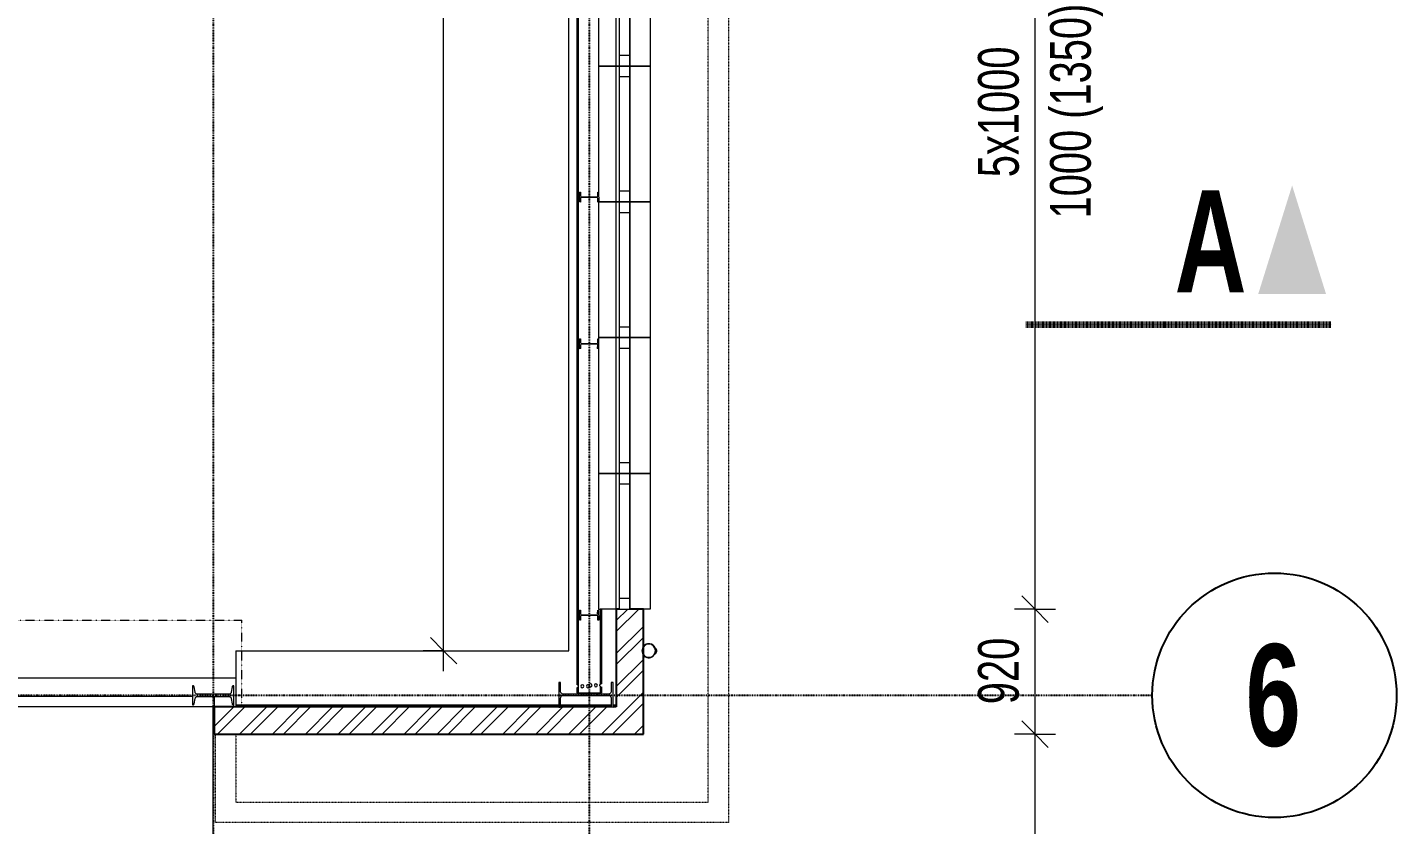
# Model space of a CAD drawing. Header units: millimetres. Extents: x 2179 to 44859, y 3478 to 159868.
# Drawn here: x 33701 to 43789, y 124748 to 130621 of the extents above; entities that cross this region are included whole.
import ezdxf

# ---------------------------------------------------------------- set-up
doc = ezdxf.new("R2010")
doc.units = ezdxf.units.MM
for name, pattern in [('1_Čerchovaná 1_0mm', [2.4, 1.2, -0.6, 0, -0.6]), ('1_Čerchovaná 4_0mm', [8, 4, -2, 0, -2]), ('1_Čerchovaná 6_0mm', [12, 6, -3, 0, -3]), ('3_Čárkovaná 1_0mm', [2, 1, -1])]:
    doc.linetypes.add(name, pattern=pattern)
for name, color, linetype, lineweight in [('A-ANNO-DIMS', 7, 'Continuous', 9), ('A-ANNO-DIMS-150', 7, 'Continuous', 9), ('A-DETL-MBND', 7, '3_Čárkovaná 1_0mm', 9), ('A-DOOR', 7, 'Continuous', 9), ('A-DOOR-HDLN', 7, '1_Čerchovaná 1_0mm', 18), ('A-FLOR', 7, 'Continuous', 9), ('A-FLOR-LEVL', 7, 'Continuous', 9), ('A-GENM', 7, 'Continuous', 9), ('A-GLAZ', 7, 'Continuous', 9), ('A-GLAZ-SILL', 7, 'Continuous', 9), ('A-WALL', 7, 'Continuous', 9), ('A-WALL-1', 7, 'Continuous', 25), ('G-ANNO-SYMB', 7, 'Continuous', 9), ('G-ANNO-SYMB-1', 7, '1_Čerchovaná 4_0mm', 100), ('G-ANNO-SYMB-2', 7, 'Continuous', 18), ('S-BEAM', 7, 'Continuous', 9), ('S-COLS', 7, 'Continuous', 9)]:
    doc.layers.add(name, color=color, linetype=linetype, lineweight=lineweight)
for name, color, linetype, lineweight, true_color in [('A-GENM-1', 7, 'Continuous', 9, 0x646464), ('A-WALL-PATT-1', 9, 'Continuous', 9, 0x808080), ('S-GRID-1', 9, '1_Čerchovaná 6_0mm', 25, 0x808080), ('S-GRID-IDEN', 9, 'Continuous', 25, 0x808080), ('S-GRID-IDEN-1', 9, 'Continuous', 9, 0x808080)]:
    doc.layers.add(name, color=color, linetype=linetype, lineweight=lineweight, true_color=true_color)
doc.styles.add('Arial_1', font='arial.ttf', dxfattribs={"width": 0.7, "height": 300})
doc.styles.add('Arial_B_1', font='arialbd.ttf', dxfattribs={"width": 0.7, "height": 750})
doc.dimstyles.new('Vnitřní_-_průhledné', dxfattribs={"dimscale": 304.8, "dimtxt": 306.07782, "dimasz": 0.639764, "dimexe": 0.492126, "dimexo": 0.0625, "dimgap": 0.098425, "dimtad": 1, "dimdec": 0, "dimrnd": 5, "dimzin": 0, "dimdsep": 46, "dimtxsty": 'Arial_1', "dimblk1": 'OBLIQUE', "dimblk2": 'OBLIQUE', "dimsah": 1, "dimcen": 0.09, "dimdle": 0.492126, "dimazin": 0, "dimtfac": 1, "dimtdec": 4, "dimtix": 1, "dimtmove": 0, "dimatfit": 3, "dimfxl": 0.492126, "dimfxlon": 1, "dimtvp": 1, "dimtolj": 1, "dimtzin": 0, "dimarcsym": 2})
doc.dimstyles.new('Vnitřní_-_průhledné_1', dxfattribs={"dimscale": 304.8, "dimtxt": 306.07782, "dimasz": 0.639764, "dimexe": 0.492126, "dimexo": 0.0625, "dimgap": 0.098425, "dimtad": 1, "dimdec": 0, "dimrnd": 5, "dimzin": 0, "dimdsep": 46, "dimtxsty": 'Arial_1', "dimblk1": 'OBLIQUE', "dimblk2": 'OBLIQUE', "dimsah": 1, "dimcen": 0.09, "dimdle": 0.492126, "dimazin": 0, "dimtfac": 1, "dimtdec": 4, "dimtix": 1, "dimtmove": 2, "dimatfit": 3, "dimfxl": 0.492126, "dimfxlon": 1, "dimtvp": 1, "dimtolj": 1, "dimtzin": 0, "dimarcsym": 2})
pattern_1 = [(45.00036, (-161918.41, 0), (-121.23422, 121.2327), []), (45.00036, (-161837.59, 0.0005), (-121.23422, 121.2327), [])]

# ---------------------------------------------------------------- blocks, each defined once
blk = doc.blocks.new('Sloup IPE - 388046-1NP _ stroje - KOTVÍCÍ BODY')
at = {"layer": 'S-COLS'}
for p, q in [((235824, 5016), (235731, 4862)), ((235802, 4954), (235836, 5010)), ((235836, 5010), (235824, 5016)), ((235731, 4862), (235743, 4855)), ((235743, 4855), (235776, 4911)), ((235805, 4918), (236089, 4747)), ((236093, 4755), (235809, 4925)), ((236074, 4656), (236167, 4810)), ((236155, 4817), (236122, 4762)), ((236167, 4810), (236155, 4817)), ((236096, 4719), (236063, 4663)), ((236063, 4663), (236074, 4656))]:
    blk.add_line(p, q, dxfattribs=at)
at = {"layer": 'S-COLS', "flags": 128}
for points in [[(235809, 4925), (235806, 4928), (235803, 4932), (235801, 4936), (235799, 4941), (235799, 4945), (235800, 4950), (235802, 4954)], [(235776, 4911), (235779, 4914), (235783, 4917), (235787, 4920), (235791, 4921), (235796, 4921), (235801, 4920), (235805, 4918)], [(236089, 4747), (236092, 4745), (236095, 4741), (236098, 4737), (236099, 4732), (236099, 4727), (236098, 4723), (236096, 4719)], [(236122, 4762), (236119, 4758), (236115, 4755), (236111, 4753), (236107, 4752), (236102, 4752), (236097, 4753), (236093, 4755)]]:
    blk.add_lwpolyline(points, dxfattribs=at)
blk = doc.blocks.new('M_S profily_ sloup - 388386-1NP _ stroje - KOTVÍCÍ BODY')
at = {"layer": 'S-COLS'}
for p, q in [((233499, 6386), (233427, 6267)), ((233491, 6336), (233506, 6373)), ((233502, 6383), (233499, 6386)), ((233427, 6267), (233431, 6264)), ((233442, 6266), (233468, 6297)), ((233489, 6300), (233689, 6180)), ((233698, 6195), (233498, 6315)), ((233696, 6160), (233681, 6122)), ((233688, 6109), (233760, 6229)), ((233745, 6229), (233719, 6198)), ((233760, 6229), (233756, 6231)), ((233684, 6112), (233688, 6109))]:
    blk.add_line(p, q, dxfattribs=at)
at = {"layer": 'S-COLS', "flags": 128}
for points in [[(233506, 6373), (233506, 6375), (233506, 6377), (233506, 6379), (233505, 6381), (233504, 6382), (233502, 6383)], [(233431, 6264), (233433, 6263), (233435, 6263), (233436, 6263), (233438, 6264), (233440, 6265), (233442, 6266)], [(233468, 6297), (233471, 6299), (233474, 6301), (233478, 6302), (233482, 6303), (233485, 6302), (233489, 6300)], [(233498, 6315), (233495, 6318), (233492, 6321), (233491, 6324), (233490, 6328), (233490, 6332), (233491, 6336)], [(233689, 6180), (233692, 6178), (233694, 6175), (233696, 6171), (233697, 6167), (233697, 6163), (233696, 6160)], [(233719, 6198), (233716, 6196), (233713, 6194), (233709, 6193), (233705, 6193), (233701, 6193), (233698, 6195)], [(233756, 6231), (233754, 6232), (233752, 6232), (233750, 6232), (233749, 6232), (233747, 6231), (233745, 6229)], [(233681, 6122), (233680, 6120), (233680, 6118), (233681, 6116), (233682, 6115), (233683, 6113), (233684, 6112)]]:
    blk.add_lwpolyline(points, dxfattribs=at)
blk = doc.blocks.new('M_Vrata_ výsuvná_ sekční - 3000X4000 MM-840892-1NP _ stroje - KOTVÍCÍ BODY')
at = {"layer": 'A-DOOR'}
for p, q in [((-2000, 100), (-2000, 177)), ((-1855, 180), (1840, 180)), ((2000, 177), (2000, 100)), ((2000, 100), (-2000, 100))]:
    blk.add_line(p, q, dxfattribs=at)
at = {"layer": 'A-DOOR-HDLN'}
for p, q in [((-2203, 100), (-2203, 739)), ((-2203, 739), (2203, 739)), ((2203, 100), (2203, 739))]:
    blk.add_line(p, q, dxfattribs=at)
blk = doc.blocks.new('OKNO_1k - Okno Hala 1000x1000-V9-1NP _ stroje - KOTVÍCÍ BODY')
at = {"layer": 'A-GENM'}
for p, q in [((-500, 230), (-500, 220)), ((-500, 80), (-500, 220)), ((500, 230), (-429, 230)), ((500, 220), (500, 230)), ((500, 220), (500, 80))]:
    blk.add_line(p, q, dxfattribs=at)
at = {"layer": 'A-GLAZ'}
for p, q in [((-500, 80), (-500, 0)), ((500, 80), (-500, 80)), ((-420, 80), (-420, 0)), ((420, 0), (420, 80)), ((500, 0), (500, 80)), ((500, 0), (-500, 0)), ((-500, 0), (500, 0)), ((-500, -150), (-500, 0)), ((500, 0), (500, -150)), ((500, -150), (-500, -150))]:
    blk.add_line(p, q, dxfattribs=at)
at = {"layer": 'A-GLAZ-SILL'}
blk.add_line((-500, 100), (500, 100), dxfattribs=at)
blk = doc.blocks.new('OKNO_1k - Okno Hala 1000x1000-V10-1NP _ stroje - KOTVÍCÍ BODY')
at = {"layer": 'A-GENM'}
for p, q in [((418, 230), (-500, 230)), ((-500, 230), (-500, 220)), ((-500, 80), (-500, 220)), ((500, 230), (491, 230)), ((500, 220), (500, 230)), ((500, 220), (500, 80))]:
    blk.add_line(p, q, dxfattribs=at)
at = {"layer": 'A-GLAZ'}
for p, q in [((-500, 80), (-500, 0)), ((500, 80), (-500, 80)), ((-420, 80), (-420, 0)), ((420, 0), (420, 80)), ((500, 0), (500, 80)), ((500, 0), (-500, 0)), ((-500, 0), (500, 0)), ((-500, -150), (-500, 0)), ((500, 0), (500, -150)), ((500, -150), (-500, -150))]:
    blk.add_line(p, q, dxfattribs=at)
at = {"layer": 'A-GLAZ-SILL'}
blk.add_line((-500, 100), (500, 100), dxfattribs=at)
blk = doc.blocks.new('OKNO_1k - Okno Hala 1000x1000-V11-1NP _ stroje - KOTVÍCÍ BODY')
at = {"layer": 'A-GENM'}
for p, q in [((498, 230), (-500, 230)), ((-500, 230), (-500, 220)), ((-500, 80), (-500, 220)), ((500, 220), (500, 230)), ((500, 220), (500, 80))]:
    blk.add_line(p, q, dxfattribs=at)
at = {"layer": 'A-GLAZ'}
for p, q in [((-500, 80), (-500, 0)), ((500, 80), (-500, 80)), ((-420, 80), (-420, 0)), ((420, 0), (420, 80)), ((500, 0), (500, 80)), ((500, 0), (-500, 0)), ((-500, 0), (500, 0)), ((-500, -150), (-500, 0)), ((500, 0), (500, -150)), ((500, -150), (-500, -150))]:
    blk.add_line(p, q, dxfattribs=at)
at = {"layer": 'A-GLAZ-SILL'}
blk.add_line((-500, 100), (500, 100), dxfattribs=at)
blk = doc.blocks.new('OKNO_1k - Okno Hala 1000x1000-V4-1NP _ stroje - KOTVÍCÍ BODY')
at = {"layer": 'A-GENM'}
for p, q in [((500, 230), (-500, 230)), ((-500, 230), (-500, 220)), ((-500, 100), (-500, 220)), ((500, 220), (500, 230)), ((500, 220), (500, 80))]:
    blk.add_line(p, q, dxfattribs=at)
at = {"layer": 'A-GLAZ'}
for p, q in [((-500, 80), (-500, 0)), ((500, 80), (-500, 80)), ((-420, 80), (-420, 0)), ((420, 0), (420, 80)), ((500, 0), (500, 80)), ((500, 0), (-500, 0)), ((-500, 0), (500, 0)), ((-500, -150), (-500, -100)), ((500, 0), (500, -150)), ((500, -150), (-500, -150))]:
    blk.add_line(p, q, dxfattribs=at)
at = {"layer": 'A-GLAZ-SILL'}
blk.add_line((-500, 100), (500, 100), dxfattribs=at)
blk = doc.blocks.new('OKNO_1k - Okno Hala 1000x1000-V12-1NP _ stroje - KOTVÍCÍ BODY')
at = {"layer": 'A-GENM'}
for p, q in [((498, 230), (-500, 230)), ((-500, 230), (-500, 220)), ((-500, 80), (-500, 220)), ((500, 220), (500, 230)), ((500, 220), (500, 100))]:
    blk.add_line(p, q, dxfattribs=at)
at = {"layer": 'A-GLAZ'}
for p, q in [((-500, 80), (-500, 0)), ((500, 80), (-500, 80)), ((-420, 80), (-420, 0)), ((420, 0), (420, 80)), ((500, 0), (500, 80)), ((500, 0), (-500, 0)), ((-500, 0), (500, 0)), ((-500, -150), (-500, 0)), ((500, -100), (500, -150)), ((500, -150), (-500, -150))]:
    blk.add_line(p, q, dxfattribs=at)
at = {"layer": 'A-GLAZ-SILL'}
blk.add_line((-500, 100), (500, 100), dxfattribs=at)
blk = doc.blocks.new('IPE - 500084-1NP _ stroje - KOTVÍCÍ BODY')
at = {"layer": 'S-BEAM'}
for p, q in [((238988, 10020), (235931, 4934)), ((238997, 10019), (235936, 4927)), ((239022, 10077), (239000, 10039)), ((239029, 10073), (239005, 10032)), ((239029, 10073), (239022, 10077)), ((239037, 10068), (239029, 10073)), ((239162, 9993), (239037, 10068)), ((239170, 9988), (239145, 9948)), ((239170, 9988), (239162, 9993)), ((239176, 9984), (239170, 9988)), ((239137, 9935), (238941, 9608)), ((239142, 9928), (238948, 9604)), ((239176, 9984), (239154, 9946)), ((236365, 5323), (236079, 4848)), ((236372, 5319), (236088, 4846)), ((235919, 4915), (235900, 4883)), ((235900, 4883), (235907, 4878)), ((235928, 4914), (235907, 4878)), ((235907, 4878), (235914, 4874)), ((235914, 4874), (236040, 4799)), ((236040, 4799), (236047, 4794)), ((236072, 4835), (236047, 4794)), ((236047, 4794), (236054, 4790)), ((236077, 4828), (236054, 4790))]:
    blk.add_line(p, q, dxfattribs=at)
for centre, start, end in [((238994, 10030), 238.9896, 285.6424), ((238994, 10030), 12.3369, 58.9896), ((239028, 10009), 58.9896, 238.9896), ((239028, 10009), 238.9896, 58.9896), ((239062, 9989), 58.9896, 238.9896), ((239062, 9989), 353.621, 58.9896), ((239062, 9989), 353.621, 58.9896), ((239080, 9978), 58.9896, 124.3583), ((239080, 9978), 98.2108, 124.3583), ((239080, 9978), 58.9896, 72.0634), ((239062, 9989), 238.9896, 304.3583), ((239062, 9989), 238.9896, 304.3583), ((239080, 9978), 173.621, 238.9896), ((239080, 9978), 173.621, 199.7684), ((239080, 9978), 225.9159, 238.9896), ((239080, 9978), 238.9896, 58.9896), ((239114, 9958), 58.9896, 238.9896), ((239114, 9958), 238.9896, 58.9896), ((239148, 9937), 192.3369, 238.9896), ((239148, 9937), 58.9896, 105.6424), ((235925, 4925), 238.9896, 285.6424), ((235925, 4925), 12.3369, 58.9896), ((235959, 4904), 58.9896, 238.9896), ((235959, 4904), 238.9896, 58.9896), ((235994, 4883), 58.9896, 238.9896), ((235994, 4883), 238.9896, 327.0679), ((235994, 4883), 58.9896, 73.9896), ((235994, 4883), 4.0468, 58.9896), ((235994, 4883), 48.0011, 58.9896), ((235994, 4883), 297.7085, 327.0679), ((235994, 4883), 4.0468, 37.0125), ((236014, 4878), 184.0468, 238.9896), ((236014, 4878), 184.0468, 238.9896), ((236014, 4878), 58.9896, 147.0679), ((236014, 4878), 103.0288, 147.0679), ((236014, 4878), 238.9896, 58.9896), ((236014, 4878), 238.9896, 253.9896), ((236014, 4878), 58.9896, 88.3491), ((236048, 4858), 58.9896, 238.9896), ((236048, 4858), 238.9896, 58.9896), ((236082, 4837), 58.9896, 105.6424), ((236082, 4837), 192.3369, 238.9896)]:
    blk.add_arc(centre, 11, start, end, dxfattribs=at)
for points, knots in [([(238997, 10019), (238997, 10019), (238997, 10019), (238998, 10019), (238998, 10020), (238999, 10020), (239000, 10021), (239001, 10021), (239002, 10022), (239003, 10024), (239004, 10026), (239005, 10027), (239005, 10028), (239005, 10029), (239005, 10030), (239005, 10031), (239005, 10032), (239005, 10032), (239005, 10032)], [-1, -1, -1, -1, -0.9, -0.85, -0.8, -0.75, -0.7, -0.65, -0.6, -0.5, -0.4, -0.35, -0.3, -0.25, -0.2, -0.15, -0.1, 0, 0, 0, 0]), ([(239137, 9935), (239137, 9935), (239137, 9935), (239137, 9936), (239137, 9936), (239137, 9937), (239137, 9938), (239137, 9939), (239138, 9941), (239139, 9943), (239140, 9944), (239141, 9945), (239142, 9946), (239143, 9947), (239144, 9947), (239144, 9947), (239145, 9948), (239145, 9948), (239145, 9948)], [0, 0, 0, 0, 0.1, 0.15, 0.2, 0.25, 0.3, 0.35, 0.4, 0.5, 0.6, 0.65, 0.7, 0.75, 0.8, 0.85, 0.9, 1, 1, 1, 1]), ([(235928, 4914), (235928, 4914), (235928, 4914), (235929, 4914), (235930, 4915), (235931, 4915), (235931, 4916), (235932, 4916), (235933, 4917), (235935, 4919), (235935, 4921), (235936, 4922), (235936, 4923), (235936, 4924), (235936, 4925), (235936, 4926), (235936, 4927), (235936, 4927), (235936, 4927)], [-1, -1, -1, -1, -0.9, -0.85, -0.8, -0.75, -0.7, -0.65, -0.6, -0.5, -0.4, -0.35, -0.3, -0.25, -0.2, -0.15, -0.1, 0, 0, 0, 0]), ([(236072, 4835), (236072, 4835), (236072, 4835), (236072, 4836), (236071, 4836), (236071, 4837), (236072, 4838), (236072, 4839), (236072, 4841), (236073, 4843), (236074, 4844), (236075, 4845), (236076, 4846), (236077, 4847), (236078, 4847), (236079, 4847), (236079, 4848), (236079, 4848), (236079, 4848)], [0, 0, 0, 0, 0.1, 0.15, 0.2, 0.25, 0.3, 0.35, 0.4, 0.5, 0.6, 0.65, 0.7, 0.75, 0.8, 0.85, 0.9, 1, 1, 1, 1])]:
    blk.add_open_spline(points, degree=3, knots=knots, dxfattribs=at)
blk.add_open_spline([(235933, 4917), (235934, 4918), (235934, 4918), (235935, 4919)], degree=3, dxfattribs=at)
blk = doc.blocks.new('Sloup IPE - 507568-1NP _ stroje - KOTVÍCÍ BODY')
at = {"layer": 'S-COLS'}
for p, q in [((237780, 7971), (237817, 8033)), ((237785, 7967), (237780, 7971)), ((237799, 7990), (237785, 7967)), ((237823, 8030), (237809, 8007)), ((237905, 7935), (237809, 7993)), ((237811, 7997), (237908, 7939)), ((237817, 8033), (237823, 8030)), ((237894, 7902), (237908, 7925)), ((237900, 7899), (237894, 7902)), ((237937, 7961), (237900, 7899)), ((237917, 7941), (237931, 7965)), ((237931, 7965), (237937, 7961))]:
    blk.add_line(p, q, dxfattribs=at)
for centre, start, end in [((237805, 7987), 58.9896, 148.9896), ((237815, 8003), 148.9896, 238.9896), ((237902, 7929), 328.9896, 58.9896), ((237911, 7945), 238.9896, 328.9896)]:
    blk.add_arc(centre, 7, start, end, dxfattribs=at)
blk = doc.blocks.new('Sloup IPE - 507725-1NP _ stroje - KOTVÍCÍ BODY')
at = {"layer": 'S-COLS'}
for p, q in [((237223, 7045), (237261, 7108)), ((237243, 7065), (237229, 7042)), ((237267, 7104), (237253, 7081)), ((237349, 7009), (237253, 7067)), ((237255, 7071), (237351, 7013)), ((237261, 7108), (237267, 7104)), ((237229, 7042), (237223, 7045)), ((237337, 6977), (237351, 7000)), ((237343, 6973), (237337, 6977)), ((237381, 7036), (237343, 6973)), ((237361, 7016), (237375, 7039)), ((237375, 7039), (237381, 7036))]:
    blk.add_line(p, q, dxfattribs=at)
for centre, start, end in [((237249, 7061), 58.9896, 148.9896), ((237259, 7077), 148.9896, 238.9896), ((237345, 7003), 328.9896, 58.9896), ((237355, 7019), 238.9896, 328.9896)]:
    blk.add_arc(centre, 7, start, end, dxfattribs=at)
blk = doc.blocks.new('Sloup IPE - 507857-1NP _ stroje - KOTVÍCÍ BODY')
at = {"layer": 'S-COLS'}
for p, q in [((236193, 5331), (236230, 5394)), ((236213, 5351), (236199, 5327)), ((236236, 5390), (236222, 5367)), ((236318, 5295), (236222, 5353)), ((236225, 5357), (236321, 5299)), ((236230, 5394), (236236, 5390)), ((236199, 5327), (236193, 5331)), ((236307, 5262), (236321, 5286)), ((236313, 5259), (236307, 5262)), ((236350, 5321), (236313, 5259)), ((236330, 5302), (236344, 5325)), ((236344, 5325), (236350, 5321))]:
    blk.add_line(p, q, dxfattribs=at)
for centre, start, end in [((236219, 5347), 58.9896, 148.9896), ((236228, 5363), 148.9896, 238.9896), ((236315, 5289), 328.9896, 58.9896), ((236324, 5305), 238.9896, 328.9896)]:
    blk.add_arc(centre, 7, start, end, dxfattribs=at)
blk = doc.blocks.new('Osnova - 6mm-307864-1NP _ stroje - KOTVÍCÍ BODY')
at = {"layer": 'S-GRID-IDEN'}
blk.add_circle((0, 0), 6, dxfattribs=at)
blk = doc.blocks.new('Řez - Velká značka-308779-1NP _ stroje - KOTVÍCÍ BODY')
at = {"layer": 'G-ANNO-SYMB'}
blk.add_hatch(color=256, dxfattribs=at).paths.add_polyline_path([(3.576, 1.5), (0.25, 1.5), (1.913, 6.822)])
blk = doc.blocks.new('DIMBLOCK21-1NP _ stroje - KOTVÍCÍ BODY')
at = {"layer": 'A-ANNO-DIMS-150', "lineweight": 18}
for p, q in [((41125, 126336), (41027, 126433)), ((41125, 126336), (41222, 126238)), ((41125, 125414), (41027, 125512)), ((41125, 125414), (41222, 125317))]:
    blk.add_line(p, q, dxfattribs=at)
at = {"layer": 'A-ANNO-DIMS-150'}
for p, q in [((41125, 126336), (40975, 126336)), ((41125, 125264), (41125, 126336)), ((41125, 126336), (41275, 126336)), ((41125, 125414), (40975, 125414)), ((41125, 125414), (41275, 125414))]:
    blk.add_line(p, q, dxfattribs=at)
at = {"layer": 'A-ANNO-DIMS-150', "color": 0, "insert": (40705, 125635), "char_height": 300, "width": 576.37, "attachment_point": 1, "rotation": 90, "line_spacing_factor": 0.941778, "style": 'Arial_1'}
blk.add_mtext('920', dxfattribs=at)
blk = doc.blocks.new('_Oblique')
at = {"color": 0, "linetype": 'ByBlock', "lineweight": -2}
blk.add_line((-0.5, -0.5), (0.5, 0.5), dxfattribs=at)
blk = doc.blocks.new('DIMBLOCK22-1NP _ stroje - KOTVÍCÍ BODY')
at = {"layer": 'A-ANNO-DIMS-150', "lineweight": 18}
for p, q in [((41125, 131336), (41027, 131433)), ((41125, 131336), (41222, 131238)), ((41125, 126336), (41027, 126433)), ((41125, 126336), (41222, 126238))]:
    blk.add_line(p, q, dxfattribs=at)
at = {"layer": 'A-ANNO-DIMS-150'}
for p, q in [((41125, 131336), (40975, 131336)), ((41125, 126336), (41125, 131336)), ((41125, 131336), (41275, 131336)), ((41125, 126336), (40975, 126336)), ((41125, 126336), (41275, 126336))]:
    blk.add_line(p, q, dxfattribs=at)
at = {"layer": 'A-ANNO-DIMS-150', "color": 0, "char_height": 300, "attachment_point": 1, "rotation": 90, "line_spacing_factor": 0.941778, "style": 'Arial_1'}
for s, insert, width in [('1000 (1350)', (41236, 129213), 1859.07), ('5x1000', (40705, 129517), 1130.13)]:
    blk.add_mtext(s, dxfattribs=dict(at, insert=insert, width=width))
blk = doc.blocks.new('DIMBLOCK41-1NP _ stroje - KOTVÍCÍ BODY')
at = {"layer": 'A-ANNO-DIMS-150', "lineweight": 18}
for p, q in [((41125, 125414), (41027, 125512)), ((41125, 125414), (41222, 125317)), ((41125, 123084), (41027, 123182)), ((41125, 123084), (41222, 122987))]:
    blk.add_line(p, q, dxfattribs=at)
at = {"layer": 'A-ANNO-DIMS-150'}
for p, q in [((41125, 122934), (41125, 125564)), ((41125, 125414), (40975, 125414)), ((41125, 125414), (41275, 125414)), ((41125, 123084), (40975, 123084)), ((41125, 123084), (41275, 123084))]:
    blk.add_line(p, q, dxfattribs=at)
at = {"layer": 'A-ANNO-DIMS-150', "color": 0, "insert": (40705, 123929), "char_height": 300, "width": 768.49, "attachment_point": 1, "rotation": 90, "line_spacing_factor": 0.941778, "style": 'Arial_1'}
blk.add_mtext('2330', dxfattribs=at)
blk = doc.blocks.new('DIMBLOCK69-1NP _ stroje - KOTVÍCÍ BODY')
at = {"layer": 'A-ANNO-DIMS-150', "lineweight": 18}
for p, q in [((36767, 136738), (36670, 136836)), ((36767, 136738), (36865, 136641)), ((36767, 126029), (36670, 126127)), ((36767, 126029), (36865, 125932))]:
    blk.add_line(p, q, dxfattribs=at)
at = {"layer": 'A-ANNO-DIMS-150'}
for p, q in [((36767, 136738), (36617, 136738)), ((36767, 125879), (36767, 136738)), ((36767, 136738), (36917, 136738)), ((36767, 126029), (36617, 126029)), ((36767, 126029), (36917, 126029))]:
    blk.add_line(p, q, dxfattribs=at)
at = {"layer": 'A-ANNO-DIMS-150', "color": 0, "insert": (36348, 130983), "char_height": 300, "width": 960.61, "attachment_point": 1, "rotation": 90, "line_spacing_factor": 0.941778, "style": 'Arial_1'}
blk.add_mtext('10710', dxfattribs=at)

msp = doc.modelspace()

# ---------------------------------------------------------------- hatches: boundary and pattern name
at = {"layer": 'A-WALL-PATT-1'}
h = msp.add_hatch(dxfattribs=at)
h.set_pattern_fill('FP_4', color=256, angle=76.01036, style=0, pattern_type=2)
h.set_pattern_definition(pattern_1)
h.paths.add_polyline_path([(38215.8, 125414.4), (38239.8, 125414.4), (38239.8, 126335.6), (38039.8, 126335.6), (38039.8, 125614.4), (38215.8, 125614.4)])
h.paths.add_polyline_path([(38139.8, 131335.6), (38239.8, 131335.6), (38239.8, 131797.9), (38039.8, 131797.9), (38039.8, 131335.6), (38059.8, 131335.6)])
h = msp.add_hatch(dxfattribs=at)
h.set_pattern_fill('FP_4', color=256, angle=76.01036, style=0, pattern_type=2)
h.set_pattern_definition(pattern_1)
h.paths.add_polyline_path([(35077.3, 125414.4), (38215.8, 125414.4), (38215.8, 125614.4), (35077.3, 125614.4), (35077.3, 125474.7)])
h.paths.add_polyline_path([(22072.3, 125414.4), (22072.3, 125614.4), (19523.8, 125614.4), (19523.8, 125610.4), (19510.3, 125610.4), (19510.3, 125614.4), (19137.3, 125614.4), (19137.3, 125610.4), (19123.8, 125610.4), (19123.8, 125414.4), (21839, 125414.4)])
h.paths.add_polyline_path([(26188.3, 125414.4), (31077.3, 125414.4), (31077.3, 125614.4), (26072.3, 125614.4), (26072.3, 125414.4)])

# ---------------------------------------------------------------- linework, layer by layer
at = {"layer": 'A-DETL-MBND'}
for p, q in [((38717.3, 124914.4), (38717.3, 150185.4)), ((38867.3, 150185.4), (38867.3, 124764.4)), ((35087.3, 124764.4), (35087.3, 125414.4)), ((35237.3, 125414.4), (35237.3, 124914.4)), ((35237.3, 124914.4), (38717.3, 124914.4)), ((38867.3, 124764.4), (35087.3, 124764.4))]:
    msp.add_line(p, q, dxfattribs=at)
at = {"layer": 'A-FLOR'}
msp.add_line((30897.3, 125829), (35237.3, 125829), dxfattribs=at)
at = {"layer": 'A-FLOR-LEVL'}
msp.add_line((35069.8, 123084.1), (35069.8, 125614.4), dxfattribs=at)
at = {"layer": 'A-GENM-1'}
for p, q in [((38328.9, 126012.6), (38328.1, 126012.6)), ((38328.1, 126012.6), (38328.2, 126010.1)), ((38328.5, 126014), (38329.6, 126013.4)), ((38329, 126010.1), (38328.9, 126012.6)), ((38330.7, 126025.8), (38329.9, 126025.8)), ((38332.8, 126025.3), (38331.5, 126025.8)), ((38333.6, 126022), (38334.6, 126021.9))]:
    msp.add_line(p, q, dxfattribs=at)
for centre, radius, start, end in [((38279.1, 126029), 50, 360, 180), ((38279.1, 126029), 50, 180, 360), ((38279.1, 126029), 49, 360, 180), ((38279.1, 126029), 49, 180, 0), ((38279.2, 126029), 51.6, 219.70611, 356.45875), ((38279.2, 126029), 50.8, 218.58885, 356.40291), ((38279.2, 126029), 51.6, 22.6069, 140.00485), ((38279.2, 126029), 51.6, 99.84252, 140.0066), ((38279.2, 126029), 50.8, 22.6069, 139.27655), ((38279.2, 126029), 50.8, 99.99909, 139.22323), ((38328.3, 126049.5), 2.42, 202.6069, 262.72773), ((38328.3, 126049.5), 1.62, 202.6069, 262.72773), ((38327.8, 126045.1), 1.93, 40.90127, 82.72773), ((38327.8, 126045.1), 2.73, 50.64279, 82.72773), ((38329.6, 126010.1), 1.4, 182.94926, 309.92173), ((38279.2, 126029), 51.6, 343.06264, 355.8478), ((38329.6, 126010.1), 0.601, 184.07827, 309.92173), ((38314.8, 126027.8), 23.6, 309.92173, 52.32334), ((38314.8, 126027.8), 24.4, 309.92173, 52.96054), ((38301.6, 126031.5), 33.4, 327.15067, 343.51997), ((38331.3, 126025.2), 0.615, 70.88438, 175.8478), ((38331.9, 126022.7), 2.81, 343.11562, 70.88438), ((38279.2, 126029), 50.8, 218.87758, 260.00091), ((38279.2, 126029), 51.6, 219.85362, 260.15748)]:
    msp.add_arc(centre, radius, start, end, dxfattribs=at)
for points in [[(38270.3, 126079.9), (38271.3, 126080), (38273.3, 126080.3), (38276, 126080.5), (38278.6, 126080.6), (38281, 126080.6), (38283, 126080.5), (38284.7, 126080.3), (38285.9, 126080.2), (38286.7, 126080.1), (38287, 126080), (38286.4, 126080.1), (38285.3, 126080.3), (38284.1, 126080.4), (38283, 126080.5), (38281.7, 126080.6), (38280, 126080.6), (38276.3, 126080.6), (38272.8, 126080.3), (38270.3, 126079.9)], [(38270.3, 126079), (38271.3, 126079.2), (38273.3, 126079.5), (38276, 126079.7), (38278.6, 126079.8), (38281, 126079.8), (38283, 126079.7), (38284.7, 126079.5), (38285.9, 126079.4), (38286.7, 126079.2), (38287, 126079.2), (38286.4, 126079.3), (38285.3, 126079.4), (38284.1, 126079.6), (38283, 126079.7), (38281.8, 126079.7), (38280, 126079.8), (38276.3, 126079.8), (38272.8, 126079.5), (38270.3, 126079)], [(38270.3, 125979), (38271.3, 125978.8), (38273.3, 125978.5), (38276, 125978.3), (38278.6, 125978.2), (38281, 125978.2), (38283, 125978.3), (38284.7, 125978.5), (38285.9, 125978.6), (38286.7, 125978.8), (38287, 125978.8), (38286.4, 125978.7), (38285.3, 125978.6), (38284.1, 125978.4), (38283, 125978.3), (38281.8, 125978.3), (38280, 125978.2), (38276.3, 125978.2), (38272.8, 125978.5), (38270.3, 125979)], [(38270.3, 125978.2), (38271.3, 125978), (38273.3, 125977.7), (38276, 125977.5), (38278.6, 125977.4), (38281, 125977.4), (38283, 125977.5), (38284.7, 125977.7), (38285.9, 125977.8), (38286.7, 125978), (38287, 125978), (38286.4, 125977.9), (38285.3, 125977.8), (38284.1, 125977.6), (38283, 125977.5), (38281.7, 125977.5), (38280, 125977.4), (38276.3, 125977.4), (38272.8, 125977.7), (38270.3, 125978.2)]]:
    msp.add_open_spline(points, degree=3, knots=[0, 0, 0, 0, 0.0555556, 0.1111111, 0.1666667, 0.2222222, 0.2777778, 0.3333333, 0.3888889, 0.4444444, 0.5138889, 0.5833333, 0.6527778, 0.6875, 0.7222222, 0.7569444, 0.7916667, 0.8611111, 1, 1, 1, 1], dxfattribs=at)
at = {"layer": 'A-WALL'}
for p, q in [((37689.8, 126029), (37689.8, 131793.6)), ((35237.3, 126029), (37689.8, 126029)), ((35237.3, 126029), (35237.3, 125629)), ((37615.8, 125629), (35237.3, 125629)), ((38002.3, 125629), (37629.3, 125629)), ((38039.8, 125629), (38015.8, 125629))]:
    msp.add_line(p, q, dxfattribs=at)
at = {"layer": 'A-WALL-1'}
for p, q in [((38059.8, 126335.6), (38039.8, 126335.6)), ((38039.8, 126335.6), (38039.8, 125614.4)), ((38239.8, 126335.6), (38139.8, 126335.6)), ((38239.8, 125414.4), (38239.8, 126335.6)), ((37615.8, 125614.4), (35077.3, 125614.4)), ((35077.3, 125614.4), (35077.3, 125414.4)), ((38002.3, 125614.4), (37629.3, 125614.4)), ((38039.8, 125614.4), (38015.8, 125614.4)), ((35077.3, 125414.4), (38239.8, 125414.4))]:
    msp.add_line(p, q, dxfattribs=at)
at = {"layer": 'G-ANNO-SYMB-1'}
msp.add_line((41056.4, 128432.7), (43306.4, 128432.7), dxfattribs=at)
at = {"layer": 'S-GRID-1'}
for p, q in [((35069.8, 158068.3), (35069.8, 120650.8)), ((37839.8, 158068.3), (37839.8, 120650.8)), ((15251.9, 125700.4), (41989.2, 125700.4))]:
    msp.add_line(p, q, dxfattribs=at)

# ---------------------------------------------------------------- block references
at = {"layer": 'A-DOOR-HDLN'}
msp.add_blockref('M_Vrata_ výsuvná_ sekční - 3000X4000 MM-840892-1NP _ stroje - KOTVÍCÍ BODY', (33077.3, 125514.4), dxfattribs=at)
at = {"layer": 'A-GLAZ', "rotation": 89.99999999999626}
for name, p in [('OKNO_1k - Okno Hala 1000x1000-V12-1NP _ stroje - KOTVÍCÍ BODY', (38139.8, 130835.6)), ('OKNO_1k - Okno Hala 1000x1000-V9-1NP _ stroje - KOTVÍCÍ BODY', (38139.8, 129835.6)), ('OKNO_1k - Okno Hala 1000x1000-V11-1NP _ stroje - KOTVÍCÍ BODY', (38139.8, 128835.6)), ('OKNO_1k - Okno Hala 1000x1000-V10-1NP _ stroje - KOTVÍCÍ BODY', (38139.8, 127835.6)), ('OKNO_1k - Okno Hala 1000x1000-V4-1NP _ stroje - KOTVÍCÍ BODY', (38139.8, 126835.6))]:
    msp.add_blockref(name, p, dxfattribs=at)
at = {"layer": 'G-ANNO-SYMB', "extrusion": (0, 0, -1), "xscale": 149.9999999999999, "yscale": 149.9999999999999, "zscale": 149.9999999999999}
msp.add_blockref('Řez - Velká značka-308779-1NP _ stroje - KOTVÍCÍ BODY', (-43306.4, 128432.7), dxfattribs=at)
at = {"layer": 'S-BEAM', "rotation": 31.01035950519297}
msp.add_blockref('IPE - 500084-1NP _ stroje - KOTVÍCÍ BODY', (-161918.4, 0), dxfattribs=at)
at = {"layer": 'S-COLS', "rotation": 31.01035950519297}
for name in ['Sloup IPE - 507568-1NP _ stroje - KOTVÍCÍ BODY', 'Sloup IPE - 507725-1NP _ stroje - KOTVÍCÍ BODY', 'Sloup IPE - 507857-1NP _ stroje - KOTVÍCÍ BODY', 'Sloup IPE - 388046-1NP _ stroje - KOTVÍCÍ BODY', 'M_S profily_ sloup - 388386-1NP _ stroje - KOTVÍCÍ BODY']:
    msp.add_blockref(name, (-161918.4, 0), dxfattribs=at)
at = {"layer": 'S-GRID-IDEN', "xscale": 149.9999999999999, "yscale": 149.9999999999999, "zscale": 149.9999999999999, "rotation": 269.9999999999994}
msp.add_blockref('Osnova - 6mm-307864-1NP _ stroje - KOTVÍCÍ BODY', (42889.2, 125700.4), dxfattribs=at)

# ---------------------------------------------------------------- texts
at = {"layer": 'G-ANNO-SYMB-2', "insert": (42153.7, 129419.5), "char_height": 750, "width": 614.493, "attachment_point": 1, "style": 'Arial_B_1'}
msp.add_mtext('\\fArial|b1|i0|c238|p34|;\\W.7;A', dxfattribs=at)
at = {"layer": 'S-GRID-IDEN-1', "insert": (42675.9, 126077.1), "char_height": 750, "width": 505.063, "attachment_point": 1, "style": 'Arial_B_1'}
msp.add_mtext('\\fArial|b1|i0|c238|p34|;\\W.7;6', dxfattribs=at)

# ---------------------------------------------------------------- dimensions: what is measured, and where the dimension line sits
at = {"layer": 'A-ANNO-DIMS'}
for base, p1, p2, override, picture, middle in [((36767.4, 136738.4), (36617.4, 126029), (36617.4, 136738.4), {"dimpost": '<>', "dimfxl": 10709.36511}, 'DIMBLOCK69-1NP _ stroje - KOTVÍCÍ BODY', (36584.3, 131383.7)), ((41124.7, 126335.6), (40974.7, 125414.4), (40974.7, 126335.6), {"dimpost": '<>', "dimfxl": 921.253122}, 'DIMBLOCK21-1NP _ stroje - KOTVÍCÍ BODY', (40941.6, 125875)), ((41124.7, 125414.4), (40974.7, 123084.1), (40974.7, 125414.4), {"dimpost": '<>', "dimfxl": 2330.316439}, 'DIMBLOCK41-1NP _ stroje - KOTVÍCÍ BODY', (40941.5, 124249.2))]:
    dim = msp.add_linear_dim(base=base, p1=p1, p2=p2, angle=90, dimstyle='Vnitřní_-_průhledné', override=override, dxfattribs=at)
    dim.commit()
    dim.dimension.update_dxf_attribs({"geometry": picture, "text_midpoint": middle})
dim = msp.add_linear_dim(base=(41124.7, 131335.6), p1=(40974.7, 126335.6), p2=(40974.7, 131335.6), angle=90, text='5x1000\\X1000 (1350)', dimstyle='Vnitřní_-_průhledné_1', override={"dimpost": '<>', "dimfxl": 5000}, dxfattribs=at)
dim.commit()
dim.dimension.update_dxf_attribs({"geometry": 'DIMBLOCK22-1NP _ stroje - KOTVÍCÍ BODY', "text_midpoint": (41105.3, 129517.1), "dimtype": 160, "text_rotation": 90})

doc.saveas('drawing.dxf')
